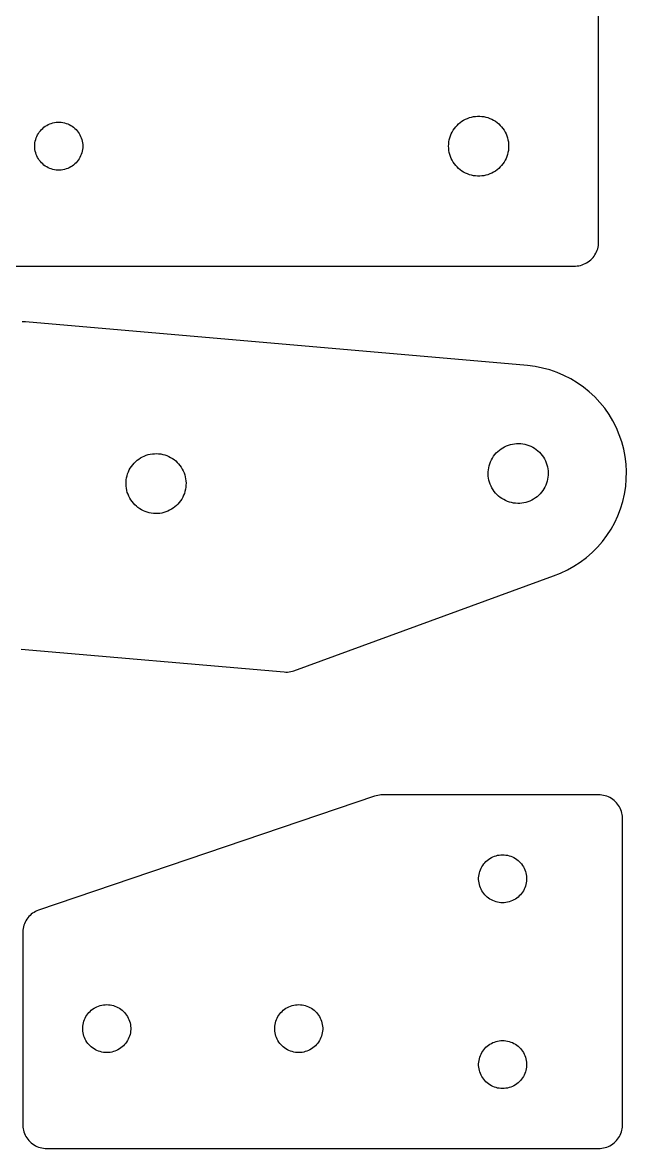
# Model space of a CAD drawing. Header units: metres. Extents: x 5 to 310, y 5 to 324.
# Drawn here: x 260 to 310.3, y 70 to 163.9 of the extents above; entities that cross this region are included whole.
import ezdxf

# ---------------------------------------------------------------- set-up
doc = ezdxf.new("R2010")
doc.units = ezdxf.units.M

msp = doc.modelspace()

# ---------------------------------------------------------------- linework, layer by layer
for p, q in [((308, 145.61), (308, 204.5)), ((296.904, 155.857), (297.063, 155.928)), ((297.063, 155.928), (297.227, 155.988)), ((297.227, 155.988), (297.395, 156.036)), ((297.395, 156.036), (297.566, 156.072)), ((297.566, 156.072), (297.739, 156.096)), ((297.739, 156.096), (297.913, 156.108)), ((297.913, 156.108), (298.087, 156.108)), ((298.087, 156.108), (298.261, 156.096)), ((298.261, 156.096), (298.434, 156.072)), ((298.434, 156.072), (298.605, 156.036)), ((298.605, 156.036), (298.773, 155.988)), ((298.773, 155.988), (298.937, 155.928)), ((298.937, 155.928), (299.096, 155.857)), ((261.468, 154.896), (261.561, 154.999)), ((261.561, 154.999), (261.662, 155.096)), ((261.662, 155.096), (261.769, 155.186)), ((261.769, 155.186), (261.882, 155.268)), ((261.882, 155.268), (262, 155.342)), ((262, 155.342), (262.123, 155.408)), ((262.123, 155.408), (262.251, 155.464)), ((262.251, 155.464), (262.382, 155.512)), ((262.382, 155.512), (262.516, 155.551)), ((262.516, 155.551), (262.653, 155.58)), ((262.653, 155.58), (262.791, 155.599)), ((262.791, 155.599), (262.93, 155.609)), ((262.93, 155.609), (263.07, 155.609)), ((263.07, 155.609), (263.209, 155.599)), ((263.209, 155.599), (263.347, 155.58)), ((263.347, 155.58), (263.484, 155.551)), ((263.484, 155.551), (263.618, 155.512)), ((263.618, 155.512), (263.749, 155.464)), ((263.749, 155.464), (263.877, 155.408)), ((263.877, 155.408), (264, 155.342)), ((264, 155.342), (264.118, 155.268)), ((264.118, 155.268), (264.231, 155.186)), ((264.231, 155.186), (264.338, 155.096)), ((264.338, 155.096), (264.439, 154.999)), ((264.439, 154.999), (264.532, 154.896)), ((295.88, 154.935), (295.977, 155.079)), ((295.977, 155.079), (296.085, 155.217)), ((296.085, 155.217), (296.202, 155.347)), ((296.202, 155.347), (296.327, 155.468)), ((296.327, 155.468), (296.461, 155.58)), ((296.461, 155.58), (296.602, 155.683)), ((296.602, 155.683), (296.75, 155.775)), ((296.75, 155.775), (296.904, 155.857)), ((299.096, 155.857), (299.25, 155.775)), ((299.25, 155.775), (299.398, 155.683)), ((299.398, 155.683), (299.539, 155.58)), ((299.539, 155.58), (299.673, 155.468)), ((299.673, 155.468), (299.798, 155.347)), ((299.798, 155.347), (299.915, 155.217)), ((299.915, 155.217), (300.023, 155.079)), ((300.023, 155.079), (300.12, 154.935)), ((261.044, 154.026), (261.077, 154.161)), ((261.077, 154.161), (261.121, 154.294)), ((261.121, 154.294), (261.173, 154.423)), ((261.173, 154.423), (261.234, 154.549)), ((261.234, 154.549), (261.304, 154.67)), ((261.304, 154.67), (261.382, 154.786)), ((261.382, 154.786), (261.468, 154.896)), ((264.532, 154.896), (264.618, 154.786)), ((264.618, 154.786), (264.696, 154.67)), ((264.696, 154.67), (264.766, 154.549)), ((264.766, 154.549), (264.827, 154.423)), ((264.827, 154.423), (264.879, 154.294)), ((264.879, 154.294), (264.923, 154.161)), ((264.923, 154.161), (264.956, 154.026)), ((295.524, 153.958), (295.555, 154.13)), ((295.555, 154.13), (295.597, 154.299)), ((295.597, 154.299), (295.651, 154.465)), ((295.651, 154.465), (295.716, 154.627)), ((295.716, 154.627), (295.793, 154.784)), ((295.793, 154.784), (295.88, 154.935)), ((300.12, 154.935), (300.207, 154.784)), ((300.207, 154.784), (300.284, 154.627)), ((300.284, 154.627), (300.349, 154.465)), ((300.349, 154.465), (300.403, 154.299)), ((300.403, 154.299), (300.445, 154.13)), ((300.445, 154.13), (300.476, 153.958)), ((261, 153.61), (261.005, 153.75)), ((261.005, 153.47), (261, 153.61)), ((261.005, 153.75), (261.019, 153.888)), ((261.019, 153.332), (261.005, 153.47)), ((261.019, 153.888), (261.044, 154.026)), ((261.044, 153.194), (261.019, 153.332)), ((261.077, 153.059), (261.044, 153.194)), ((264.956, 153.194), (264.923, 153.059)), ((264.956, 154.026), (264.981, 153.888)), ((264.981, 153.332), (264.956, 153.194)), ((264.981, 153.888), (264.995, 153.75)), ((264.995, 153.47), (264.981, 153.332)), ((264.995, 153.75), (265, 153.61)), ((265, 153.61), (264.995, 153.47)), ((295.5, 153.61), (295.506, 153.784)), ((295.506, 153.436), (295.5, 153.61)), ((295.506, 153.784), (295.524, 153.958)), ((295.524, 153.262), (295.506, 153.436)), ((295.555, 153.09), (295.524, 153.262)), ((300.476, 153.262), (300.445, 153.09)), ((300.476, 153.958), (300.494, 153.784)), ((300.494, 153.436), (300.476, 153.262)), ((300.494, 153.784), (300.5, 153.61)), ((300.5, 153.61), (300.494, 153.436)), ((261.121, 152.926), (261.077, 153.059)), ((261.173, 152.797), (261.121, 152.926)), ((261.234, 152.671), (261.173, 152.797)), ((261.304, 152.55), (261.234, 152.671)), ((261.382, 152.434), (261.304, 152.55)), ((261.468, 152.324), (261.382, 152.434)), ((261.561, 152.221), (261.468, 152.324)), ((261.662, 152.124), (261.561, 152.221)), ((264.439, 152.221), (264.338, 152.124)), ((264.532, 152.324), (264.439, 152.221)), ((264.618, 152.434), (264.532, 152.324)), ((264.696, 152.55), (264.618, 152.434)), ((264.766, 152.671), (264.696, 152.55)), ((264.827, 152.797), (264.766, 152.671)), ((264.879, 152.926), (264.827, 152.797)), ((264.923, 153.059), (264.879, 152.926)), ((295.597, 152.921), (295.555, 153.09)), ((295.651, 152.755), (295.597, 152.921)), ((295.716, 152.593), (295.651, 152.755)), ((295.793, 152.436), (295.716, 152.593)), ((295.88, 152.285), (295.793, 152.436)), ((295.977, 152.141), (295.88, 152.285)), ((300.12, 152.285), (300.023, 152.141)), ((300.207, 152.436), (300.12, 152.285)), ((300.284, 152.593), (300.207, 152.436)), ((300.349, 152.755), (300.284, 152.593)), ((300.403, 152.921), (300.349, 152.755)), ((300.445, 153.09), (300.403, 152.921)), ((261.769, 152.034), (261.662, 152.124)), ((261.882, 151.952), (261.769, 152.034)), ((262, 151.878), (261.882, 151.952)), ((262.123, 151.812), (262, 151.878)), ((262.251, 151.756), (262.123, 151.812)), ((262.382, 151.708), (262.251, 151.756)), ((262.516, 151.669), (262.382, 151.708)), ((262.653, 151.64), (262.516, 151.669)), ((262.791, 151.621), (262.653, 151.64)), ((262.93, 151.611), (262.791, 151.621)), ((263.07, 151.611), (262.93, 151.611)), ((263.209, 151.621), (263.07, 151.611)), ((263.347, 151.64), (263.209, 151.621)), ((263.484, 151.669), (263.347, 151.64)), ((263.618, 151.708), (263.484, 151.669)), ((263.749, 151.756), (263.618, 151.708)), ((263.877, 151.812), (263.749, 151.756)), ((264, 151.878), (263.877, 151.812)), ((264.118, 151.952), (264, 151.878)), ((264.231, 152.034), (264.118, 151.952)), ((264.338, 152.124), (264.231, 152.034)), ((296.085, 152.003), (295.977, 152.141)), ((296.202, 151.873), (296.085, 152.003)), ((296.327, 151.752), (296.202, 151.873)), ((296.461, 151.64), (296.327, 151.752)), ((296.602, 151.537), (296.461, 151.64)), ((296.75, 151.445), (296.602, 151.537)), ((296.904, 151.363), (296.75, 151.445)), ((297.063, 151.292), (296.904, 151.363)), ((297.227, 151.232), (297.063, 151.292)), ((297.395, 151.184), (297.227, 151.232)), ((298.773, 151.232), (298.605, 151.184)), ((298.937, 151.292), (298.773, 151.232)), ((299.096, 151.363), (298.937, 151.292)), ((299.25, 151.445), (299.096, 151.363)), ((299.398, 151.537), (299.25, 151.445)), ((299.539, 151.64), (299.398, 151.537)), ((299.673, 151.752), (299.539, 151.64)), ((299.798, 151.873), (299.673, 151.752)), ((299.915, 152.003), (299.798, 151.873)), ((300.023, 152.141), (299.915, 152.003)), ((297.566, 151.148), (297.395, 151.184)), ((297.739, 151.124), (297.566, 151.148)), ((297.913, 151.112), (297.739, 151.124)), ((298.087, 151.112), (297.913, 151.112)), ((298.261, 151.124), (298.087, 151.112)), ((298.434, 151.148), (298.261, 151.124)), ((298.605, 151.184), (298.434, 151.148)), ((307.995, 145.47), (308, 145.61)), ((307.696, 144.55), (307.766, 144.671)), ((307.766, 144.671), (307.827, 144.797)), ((307.827, 144.797), (307.879, 144.926)), ((307.879, 144.926), (307.923, 145.059)), ((307.923, 145.059), (307.956, 145.194)), ((307.956, 145.194), (307.981, 145.332)), ((307.981, 145.332), (307.995, 145.47)), ((306.484, 143.669), (306.618, 143.708)), ((306.618, 143.708), (306.749, 143.756)), ((306.749, 143.756), (306.877, 143.812)), ((306.877, 143.812), (307, 143.878)), ((307, 143.878), (307.118, 143.952)), ((307.118, 143.952), (307.231, 144.034)), ((307.231, 144.034), (307.338, 144.124)), ((307.338, 144.124), (307.439, 144.221)), ((307.439, 144.221), (307.532, 144.324)), ((307.532, 144.324), (307.618, 144.434)), ((307.618, 144.434), (307.696, 144.55)), ((254.93, 143.611), (306.07, 143.611)), ((306.07, 143.611), (306.209, 143.621)), ((306.209, 143.621), (306.347, 143.64)), ((306.347, 143.64), (306.484, 143.669)), ((260.104, 138.968), (259.964, 138.966)), ((260.243, 138.961), (260.104, 138.968)), ((302.083, 135.3), (260.243, 138.961)), ((302.709, 135.223), (302.083, 135.3)), ((303.327, 135.103), (302.709, 135.223)), ((303.935, 134.94), (303.327, 135.103)), ((304.531, 134.735), (303.935, 134.94)), ((305.111, 134.489), (304.531, 134.735)), ((305.672, 134.203), (305.111, 134.489)), ((306.212, 133.879), (305.672, 134.203)), ((306.728, 133.517), (306.212, 133.879)), ((307.218, 133.121), (306.728, 133.517)), ((307.678, 132.691), (307.218, 133.121)), ((308.108, 132.231), (307.678, 132.691)), ((308.505, 131.741), (308.108, 132.231)), ((308.866, 131.225), (308.505, 131.741)), ((309.19, 130.685), (308.866, 131.225)), ((309.476, 130.124), (309.19, 130.685)), ((309.722, 129.544), (309.476, 130.124)), ((300.483, 128.673), (300.65, 128.724)), ((300.65, 128.724), (300.82, 128.764)), ((300.82, 128.764), (300.992, 128.791)), ((300.992, 128.791), (301.166, 128.806)), ((301.166, 128.806), (301.34, 128.809)), ((301.34, 128.809), (301.515, 128.8)), ((301.515, 128.8), (301.688, 128.779)), ((301.688, 128.779), (301.859, 128.746)), ((301.859, 128.746), (302.028, 128.7)), ((302.028, 128.7), (302.193, 128.644)), ((309.927, 128.948), (309.722, 129.544)), ((310.09, 128.34), (309.927, 128.948)), ((269.973, 127.69), (270.131, 127.764)), ((270.131, 127.764), (270.294, 127.826)), ((270.294, 127.826), (270.461, 127.877)), ((270.461, 127.877), (270.631, 127.917)), ((270.631, 127.917), (270.803, 127.944)), ((270.803, 127.944), (270.977, 127.959)), ((270.977, 127.959), (271.152, 127.962)), ((271.152, 127.962), (271.326, 127.953)), ((271.326, 127.953), (271.499, 127.932)), ((271.499, 127.932), (271.671, 127.898)), ((271.671, 127.898), (271.839, 127.853)), ((271.839, 127.853), (272.004, 127.796)), ((272.004, 127.796), (272.165, 127.728)), ((299.154, 127.597), (299.249, 127.744)), ((299.249, 127.744), (299.354, 127.883)), ((299.354, 127.883), (299.468, 128.015)), ((299.468, 128.015), (299.592, 128.138)), ((299.592, 128.138), (299.724, 128.252)), ((299.724, 128.252), (299.863, 128.357)), ((299.863, 128.357), (300.009, 128.453)), ((300.009, 128.453), (300.162, 128.537)), ((300.162, 128.537), (300.32, 128.611)), ((300.32, 128.611), (300.483, 128.673)), ((302.193, 128.644), (302.353, 128.575)), ((302.353, 128.575), (302.509, 128.496)), ((302.509, 128.496), (302.658, 128.406)), ((302.658, 128.406), (302.801, 128.306)), ((302.801, 128.306), (302.937, 128.196)), ((302.937, 128.196), (303.065, 128.077)), ((303.065, 128.077), (303.184, 127.95)), ((303.184, 127.95), (303.293, 127.814)), ((303.293, 127.814), (303.393, 127.671)), ((310.211, 127.721), (310.09, 128.34)), ((268.965, 126.75), (269.06, 126.896)), ((269.06, 126.896), (269.165, 127.036)), ((269.165, 127.036), (269.28, 127.167)), ((269.28, 127.167), (269.403, 127.291)), ((269.403, 127.291), (269.535, 127.405)), ((269.535, 127.405), (269.674, 127.51)), ((269.674, 127.51), (269.821, 127.605)), ((269.821, 127.605), (269.973, 127.69)), ((272.165, 127.728), (272.32, 127.649)), ((272.32, 127.649), (272.47, 127.559)), ((272.47, 127.559), (272.613, 127.459)), ((272.613, 127.459), (272.748, 127.349)), ((272.748, 127.349), (272.876, 127.23)), ((272.876, 127.23), (272.995, 127.103)), ((272.995, 127.103), (273.105, 126.967)), ((273.105, 126.967), (273.205, 126.824)), ((273.205, 126.824), (273.295, 126.675)), ((298.843, 126.787), (298.882, 126.957)), ((298.882, 126.957), (298.933, 127.124)), ((298.933, 127.124), (298.996, 127.286)), ((298.996, 127.286), (299.069, 127.445)), ((299.069, 127.445), (299.154, 127.597)), ((303.393, 127.671), (303.483, 127.522)), ((303.483, 127.522), (303.563, 127.366)), ((303.563, 127.366), (303.631, 127.206)), ((303.631, 127.206), (303.688, 127.041)), ((303.688, 127.041), (303.733, 126.872)), ((303.733, 126.872), (303.766, 126.701)), ((310.287, 127.096), (310.211, 127.721)), ((310.32, 126.467), (310.287, 127.096)), ((268.627, 125.767), (268.654, 125.94)), ((268.654, 125.94), (268.693, 126.11)), ((268.693, 126.11), (268.744, 126.276)), ((268.744, 126.276), (268.807, 126.439)), ((268.807, 126.439), (268.881, 126.597)), ((268.881, 126.597), (268.965, 126.75)), ((273.295, 126.675), (273.374, 126.519)), ((273.374, 126.519), (273.442, 126.358)), ((273.442, 126.358), (273.499, 126.193)), ((273.499, 126.193), (273.544, 126.025)), ((273.544, 126.025), (273.577, 125.854)), ((298.797, 126.266), (298.8, 126.44)), ((298.806, 126.092), (298.797, 126.266)), ((298.8, 126.44), (298.815, 126.614)), ((298.828, 125.919), (298.806, 126.092)), ((298.815, 126.614), (298.843, 126.787)), ((298.861, 125.747), (298.828, 125.919)), ((303.778, 126.005), (303.751, 125.833)), ((303.766, 126.701), (303.787, 126.527)), ((303.793, 126.179), (303.778, 126.005)), ((303.787, 126.527), (303.796, 126.353)), ((303.796, 126.353), (303.793, 126.179)), ((310.309, 125.837), (310.32, 126.467)), ((268.608, 125.419), (268.612, 125.593)), ((268.618, 125.245), (268.608, 125.419)), ((268.612, 125.593), (268.627, 125.767)), ((268.639, 125.071), (268.618, 125.245)), ((268.672, 124.9), (268.639, 125.071)), ((273.562, 124.985), (273.523, 124.815)), ((273.589, 125.158), (273.562, 124.985)), ((273.577, 125.854), (273.599, 125.68)), ((273.605, 125.332), (273.589, 125.158)), ((273.599, 125.68), (273.608, 125.506)), ((273.608, 125.506), (273.605, 125.332)), ((298.906, 125.579), (298.861, 125.747)), ((298.963, 125.414), (298.906, 125.579)), ((299.031, 125.253), (298.963, 125.414)), ((299.11, 125.098), (299.031, 125.253)), ((299.2, 124.948), (299.11, 125.098)), ((299.3, 124.805), (299.2, 124.948)), ((303.44, 125.022), (303.345, 124.876)), ((303.524, 125.175), (303.44, 125.022)), ((303.598, 125.333), (303.524, 125.175)), ((303.661, 125.496), (303.598, 125.333)), ((303.712, 125.663), (303.661, 125.496)), ((303.751, 125.833), (303.712, 125.663)), ((310.156, 124.588), (310.255, 125.21)), ((310.255, 125.21), (310.309, 125.837)), ((268.717, 124.732), (268.672, 124.9)), ((268.774, 124.567), (268.717, 124.732)), ((268.842, 124.406), (268.774, 124.567)), ((268.922, 124.25), (268.842, 124.406)), ((269.011, 124.101), (268.922, 124.25)), ((269.112, 123.958), (269.011, 124.101)), ((273.156, 124.029), (273.051, 123.889)), ((273.251, 124.175), (273.156, 124.029)), ((273.336, 124.328), (273.251, 124.175)), ((273.409, 124.486), (273.336, 124.328)), ((273.472, 124.649), (273.409, 124.486)), ((273.523, 124.815), (273.472, 124.649)), ((299.41, 124.669), (299.3, 124.805)), ((299.529, 124.542), (299.41, 124.669)), ((299.657, 124.423), (299.529, 124.542)), ((299.792, 124.313), (299.657, 124.423)), ((299.935, 124.213), (299.792, 124.313)), ((300.085, 124.123), (299.935, 124.213)), ((300.24, 124.044), (300.085, 124.123)), ((300.401, 123.976), (300.24, 124.044)), ((302.274, 124.008), (302.111, 123.946)), ((302.432, 124.082), (302.274, 124.008)), ((302.584, 124.167), (302.432, 124.082)), ((302.731, 124.262), (302.584, 124.167)), ((302.87, 124.367), (302.731, 124.262)), ((303.002, 124.481), (302.87, 124.367)), ((303.125, 124.605), (303.002, 124.481)), ((303.24, 124.736), (303.125, 124.605)), ((303.345, 124.876), (303.24, 124.736)), ((310.014, 123.974), (310.156, 124.588)), ((269.221, 123.822), (269.112, 123.958)), ((269.34, 123.695), (269.221, 123.822)), ((269.468, 123.576), (269.34, 123.695)), ((269.604, 123.466), (269.468, 123.576)), ((269.747, 123.366), (269.604, 123.466)), ((269.896, 123.276), (269.747, 123.366)), ((270.052, 123.197), (269.896, 123.276)), ((270.212, 123.129), (270.052, 123.197)), ((270.377, 123.072), (270.212, 123.129)), ((270.546, 123.027), (270.377, 123.072)), ((271.755, 123.048), (271.585, 123.008)), ((271.922, 123.099), (271.755, 123.048)), ((272.085, 123.161), (271.922, 123.099)), ((272.243, 123.235), (272.085, 123.161)), ((272.396, 123.32), (272.243, 123.235)), ((272.542, 123.415), (272.396, 123.32)), ((272.681, 123.52), (272.542, 123.415)), ((272.813, 123.634), (272.681, 123.52)), ((272.936, 123.758), (272.813, 123.634)), ((273.051, 123.889), (272.936, 123.758)), ((300.566, 123.919), (300.401, 123.976)), ((300.734, 123.874), (300.566, 123.919)), ((300.906, 123.84), (300.734, 123.874)), ((301.079, 123.819), (300.906, 123.84)), ((301.253, 123.81), (301.079, 123.819)), ((301.428, 123.813), (301.253, 123.81)), ((301.601, 123.828), (301.428, 123.813)), ((301.774, 123.856), (301.601, 123.828)), ((301.944, 123.895), (301.774, 123.856)), ((302.111, 123.946), (301.944, 123.895)), ((309.604, 122.783), (309.83, 123.371)), ((309.83, 123.371), (310.014, 123.974)), ((270.717, 122.993), (270.546, 123.027)), ((270.89, 122.972), (270.717, 122.993)), ((271.064, 122.963), (270.89, 122.972)), ((271.239, 122.966), (271.064, 122.963)), ((271.413, 122.981), (271.239, 122.966)), ((271.585, 123.008), (271.413, 122.981)), ((309.033, 121.661), (309.338, 122.212)), ((309.338, 122.212), (309.604, 122.783)), ((308.69, 121.133), (309.033, 121.661)), ((307.897, 120.155), (308.311, 120.63)), ((308.311, 120.63), (308.69, 121.133)), ((306.473, 118.917), (306.976, 119.296)), ((306.976, 119.296), (307.452, 119.709)), ((307.452, 119.709), (307.897, 120.155)), ((305.394, 118.268), (305.945, 118.574)), ((305.945, 118.574), (306.473, 118.917)), ((282.605, 109.849), (304.235, 117.776)), ((304.235, 117.776), (304.823, 118.002)), ((304.823, 118.002), (305.394, 118.268)), ((259.862, 111.665), (281.779, 109.748)), ((281.779, 109.748), (281.918, 109.74)), ((281.918, 109.74), (282.058, 109.743)), ((282.058, 109.743), (282.197, 109.755)), ((282.197, 109.755), (282.335, 109.777)), ((282.335, 109.777), (282.471, 109.808)), ((282.471, 109.808), (282.605, 109.849)), ((289.316, 99.3794), (261.316, 89.8794)), ((289.449, 99.4225), (289.316, 99.3794)), ((289.584, 99.4563), (289.449, 99.4225)), ((289.722, 99.4805), (289.584, 99.4563)), ((289.86, 99.4951), (289.722, 99.4805)), ((290, 99.5), (289.86, 99.4951)), ((308, 99.5), (290, 99.5)), ((308.14, 99.4951), (308, 99.5)), ((308.278, 99.4805), (308.14, 99.4951)), ((308.416, 99.4563), (308.278, 99.4805)), ((308.551, 99.4225), (308.416, 99.4563)), ((308.684, 99.3794), (308.551, 99.4225)), ((308.813, 99.3271), (308.684, 99.3794)), ((308.939, 99.2659), (308.813, 99.3271)), ((309.06, 99.1961), (308.939, 99.2659)), ((309.176, 99.118), (309.06, 99.1961)), ((309.286, 99.0321), (309.176, 99.118)), ((309.389, 98.9387), (309.286, 99.0321)), ((309.486, 98.8383), (309.389, 98.9387)), ((309.576, 98.7313), (309.486, 98.8383)), ((309.658, 98.6184), (309.576, 98.7313)), ((309.732, 98.5), (309.658, 98.6184)), ((309.798, 98.3768), (309.732, 98.5)), ((309.854, 98.2492), (309.798, 98.3768)), ((309.902, 98.118), (309.854, 98.2492)), ((309.941, 97.9839), (309.902, 98.118)), ((309.97, 97.8473), (309.941, 97.9839)), ((309.989, 97.7091), (309.97, 97.8473)), ((309.999, 97.5698), (309.989, 97.7091)), ((309.999, 71.9302), (309.999, 97.5698)), ((298.514, 93.8383), (298.611, 93.9387)), ((298.611, 93.9387), (298.714, 94.0321)), ((298.714, 94.0321), (298.824, 94.118)), ((298.824, 94.118), (298.94, 94.1961)), ((298.94, 94.1961), (299.061, 94.2659)), ((299.061, 94.2659), (299.187, 94.3271)), ((299.187, 94.3271), (299.316, 94.3794)), ((299.316, 94.3794), (299.449, 94.4225)), ((299.449, 94.4225), (299.584, 94.4563)), ((299.584, 94.4563), (299.722, 94.4805)), ((299.722, 94.4805), (299.86, 94.4951)), ((299.86, 94.4951), (300, 94.5)), ((300, 94.5), (300.14, 94.4951)), ((300.14, 94.4951), (300.278, 94.4805)), ((300.278, 94.4805), (300.416, 94.4563)), ((300.416, 94.4563), (300.551, 94.4225)), ((300.551, 94.4225), (300.684, 94.3794)), ((300.684, 94.3794), (300.813, 94.3271)), ((300.813, 94.3271), (300.939, 94.2659)), ((300.939, 94.2659), (301.06, 94.1961)), ((301.06, 94.1961), (301.176, 94.118)), ((301.176, 94.118), (301.286, 94.0321)), ((301.286, 94.0321), (301.389, 93.9387)), ((301.389, 93.9387), (301.486, 93.8383)), ((298.059, 92.9839), (298.098, 93.118)), ((298.098, 93.118), (298.146, 93.2492)), ((298.146, 93.2492), (298.202, 93.3768)), ((298.202, 93.3768), (298.268, 93.5)), ((298.268, 93.5), (298.342, 93.6184)), ((298.342, 93.6184), (298.424, 93.7313)), ((298.424, 93.7313), (298.514, 93.8383)), ((301.486, 93.8383), (301.576, 93.7313)), ((301.576, 93.7313), (301.658, 93.6184)), ((301.658, 93.6184), (301.732, 93.5)), ((301.732, 93.5), (301.798, 93.3768)), ((301.798, 93.3768), (301.854, 93.2492)), ((301.854, 93.2492), (301.902, 93.118)), ((301.902, 93.118), (301.941, 92.9839)), ((298.001, 92.5698), (298.011, 92.7091)), ((298.001, 92.4302), (298.001, 92.5698)), ((298.011, 92.291), (298.001, 92.4302)), ((298.011, 92.7091), (298.03, 92.8473)), ((298.03, 92.1527), (298.011, 92.291)), ((298.03, 92.8473), (298.059, 92.9839)), ((298.059, 92.0162), (298.03, 92.1527)), ((301.941, 92.9839), (301.97, 92.8473)), ((301.97, 92.1527), (301.941, 92.0162)), ((301.97, 92.8473), (301.989, 92.7091)), ((301.989, 92.291), (301.97, 92.1527)), ((301.989, 92.7091), (301.999, 92.5698)), ((301.999, 92.4302), (301.989, 92.291)), ((301.999, 92.5698), (301.999, 92.4302)), ((298.098, 91.882), (298.059, 92.0162)), ((298.146, 91.7508), (298.098, 91.882)), ((298.202, 91.6233), (298.146, 91.7508)), ((298.268, 91.5), (298.202, 91.6233)), ((298.342, 91.3816), (298.268, 91.5)), ((298.424, 91.2687), (298.342, 91.3816)), ((298.514, 91.1617), (298.424, 91.2687)), ((298.611, 91.0613), (298.514, 91.1617)), ((301.486, 91.1617), (301.389, 91.0613)), ((301.576, 91.2687), (301.486, 91.1617)), ((301.658, 91.3816), (301.576, 91.2687)), ((301.732, 91.5), (301.658, 91.3816)), ((301.798, 91.6233), (301.732, 91.5)), ((301.854, 91.7508), (301.798, 91.6233)), ((301.902, 91.882), (301.854, 91.7508)), ((301.941, 92.0162), (301.902, 91.882)), ((298.714, 90.9679), (298.611, 91.0613)), ((298.824, 90.882), (298.714, 90.9679)), ((298.94, 90.8039), (298.824, 90.882)), ((299.061, 90.7341), (298.94, 90.8039)), ((299.187, 90.6729), (299.061, 90.7341)), ((299.316, 90.6206), (299.187, 90.6729)), ((299.449, 90.5775), (299.316, 90.6206)), ((299.584, 90.5437), (299.449, 90.5775)), ((299.722, 90.5195), (299.584, 90.5437)), ((299.86, 90.5049), (299.722, 90.5195)), ((300, 90.5), (299.86, 90.5049)), ((300.14, 90.5049), (300, 90.5)), ((300.278, 90.5195), (300.14, 90.5049)), ((300.416, 90.5437), (300.278, 90.5195)), ((300.551, 90.5775), (300.416, 90.5437)), ((300.684, 90.6206), (300.551, 90.5775)), ((300.813, 90.6729), (300.684, 90.6206)), ((300.939, 90.7341), (300.813, 90.6729)), ((301.06, 90.8039), (300.939, 90.7341)), ((301.176, 90.882), (301.06, 90.8039)), ((301.286, 90.9679), (301.176, 90.882)), ((301.389, 91.0613), (301.286, 90.9679)), ((260.424, 89.2313), (260.342, 89.1184)), ((260.514, 89.3383), (260.424, 89.2313)), ((260.611, 89.4387), (260.514, 89.3383)), ((260.714, 89.5321), (260.611, 89.4387)), ((260.824, 89.618), (260.714, 89.5321)), ((260.94, 89.6961), (260.824, 89.618)), ((261.061, 89.7659), (260.94, 89.6961)), ((261.187, 89.8271), (261.061, 89.7659)), ((261.316, 89.8794), (261.187, 89.8271)), ((260.03, 88.3473), (260.011, 88.2091)), ((260.059, 88.4839), (260.03, 88.3473)), ((260.098, 88.618), (260.059, 88.4839)), ((260.146, 88.7492), (260.098, 88.618)), ((260.202, 88.8768), (260.146, 88.7492)), ((260.268, 89), (260.202, 88.8768)), ((260.342, 89.1184), (260.268, 89)), ((260.011, 88.2091), (260.001, 88.0698)), ((260.001, 88.0698), (260.001, 71.9302)), ((265.94, 81.6961), (266.061, 81.7659)), ((266.061, 81.7659), (266.187, 81.8271)), ((266.187, 81.8271), (266.316, 81.8794)), ((266.316, 81.8794), (266.449, 81.9225)), ((266.449, 81.9225), (266.584, 81.9563)), ((266.584, 81.9563), (266.722, 81.9805)), ((266.722, 81.9805), (266.86, 81.9951)), ((266.86, 81.9951), (267, 82)), ((267, 82), (267.14, 81.9951)), ((267.14, 81.9951), (267.278, 81.9805)), ((267.278, 81.9805), (267.416, 81.9563)), ((267.416, 81.9563), (267.551, 81.9225)), ((267.551, 81.9225), (267.684, 81.8794)), ((267.684, 81.8794), (267.813, 81.8271)), ((267.813, 81.8271), (267.939, 81.7659)), ((267.939, 81.7659), (268.06, 81.6961)), ((281.94, 81.6961), (282.061, 81.7659)), ((282.061, 81.7659), (282.187, 81.8271)), ((282.187, 81.8271), (282.316, 81.8794)), ((282.316, 81.8794), (282.449, 81.9225)), ((282.449, 81.9225), (282.584, 81.9563)), ((282.584, 81.9563), (282.722, 81.9805)), ((282.722, 81.9805), (282.86, 81.9951)), ((282.86, 81.9951), (283, 82)), ((283, 82), (283.14, 81.9951)), ((283.14, 81.9951), (283.278, 81.9805)), ((283.278, 81.9805), (283.416, 81.9563)), ((283.416, 81.9563), (283.551, 81.9225)), ((283.551, 81.9225), (283.684, 81.8794)), ((283.684, 81.8794), (283.813, 81.8271)), ((283.813, 81.8271), (283.939, 81.7659)), ((283.939, 81.7659), (284.06, 81.6961)), ((265.146, 80.7492), (265.202, 80.8768)), ((265.202, 80.8768), (265.268, 81)), ((265.268, 81), (265.342, 81.1184)), ((265.342, 81.1184), (265.424, 81.2313)), ((265.424, 81.2313), (265.514, 81.3383)), ((265.514, 81.3383), (265.611, 81.4387)), ((265.611, 81.4387), (265.714, 81.5321)), ((265.714, 81.5321), (265.824, 81.618)), ((265.824, 81.618), (265.94, 81.6961)), ((268.06, 81.6961), (268.176, 81.618)), ((268.176, 81.618), (268.286, 81.5321)), ((268.286, 81.5321), (268.389, 81.4387)), ((268.389, 81.4387), (268.486, 81.3383)), ((268.486, 81.3383), (268.576, 81.2313)), ((268.576, 81.2313), (268.658, 81.1184)), ((268.658, 81.1184), (268.732, 81)), ((268.732, 81), (268.798, 80.8768)), ((268.798, 80.8768), (268.854, 80.7492)), ((281.146, 80.7492), (281.202, 80.8768)), ((281.202, 80.8768), (281.268, 81)), ((281.268, 81), (281.342, 81.1184)), ((281.342, 81.1184), (281.424, 81.2313)), ((281.424, 81.2313), (281.514, 81.3383)), ((281.514, 81.3383), (281.611, 81.4387)), ((281.611, 81.4387), (281.714, 81.5321)), ((281.714, 81.5321), (281.824, 81.618)), ((281.824, 81.618), (281.94, 81.6961)), ((284.06, 81.6961), (284.176, 81.618)), ((284.176, 81.618), (284.286, 81.5321)), ((284.286, 81.5321), (284.389, 81.4387)), ((284.389, 81.4387), (284.486, 81.3383)), ((284.486, 81.3383), (284.576, 81.2313)), ((284.576, 81.2313), (284.658, 81.1184)), ((284.658, 81.1184), (284.732, 81)), ((284.732, 81), (284.798, 80.8768)), ((284.798, 80.8768), (284.854, 80.7492)), ((265.001, 80.0698), (265.011, 80.2091)), ((265.001, 79.9302), (265.001, 80.0698)), ((265.011, 79.791), (265.001, 79.9302)), ((265.011, 80.2091), (265.03, 80.3473)), ((265.03, 80.3473), (265.059, 80.4839)), ((265.059, 80.4839), (265.098, 80.618)), ((265.098, 80.618), (265.146, 80.7492)), ((268.854, 80.7492), (268.902, 80.618)), ((268.902, 80.618), (268.941, 80.4839)), ((268.941, 80.4839), (268.97, 80.3473)), ((268.97, 80.3473), (268.989, 80.2091)), ((268.989, 80.2091), (268.999, 80.0698)), ((268.999, 79.9302), (268.989, 79.791)), ((268.999, 80.0698), (268.999, 79.9302)), ((281.001, 80.0698), (281.011, 80.2091)), ((281.001, 79.9302), (281.001, 80.0698)), ((281.011, 79.791), (281.001, 79.9302)), ((281.011, 80.2091), (281.03, 80.3473)), ((281.03, 80.3473), (281.059, 80.4839)), ((281.059, 80.4839), (281.098, 80.618)), ((281.098, 80.618), (281.146, 80.7492)), ((284.854, 80.7492), (284.902, 80.618)), ((284.902, 80.618), (284.941, 80.4839)), ((284.941, 80.4839), (284.97, 80.3473)), ((284.97, 80.3473), (284.989, 80.2091)), ((284.989, 80.2091), (284.999, 80.0698)), ((284.999, 79.9302), (284.989, 79.791)), ((284.999, 80.0698), (284.999, 79.9302)), ((265.03, 79.6527), (265.011, 79.791)), ((265.059, 79.5162), (265.03, 79.6527)), ((265.098, 79.382), (265.059, 79.5162)), ((265.146, 79.2508), (265.098, 79.382)), ((265.202, 79.1233), (265.146, 79.2508)), ((265.268, 79), (265.202, 79.1233)), ((265.342, 78.8816), (265.268, 79)), ((268.732, 79), (268.658, 78.8816)), ((268.798, 79.1233), (268.732, 79)), ((268.854, 79.2508), (268.798, 79.1233)), ((268.902, 79.382), (268.854, 79.2508)), ((268.941, 79.5162), (268.902, 79.382)), ((268.97, 79.6527), (268.941, 79.5162)), ((268.989, 79.791), (268.97, 79.6527)), ((281.03, 79.6527), (281.011, 79.791)), ((281.059, 79.5162), (281.03, 79.6527)), ((281.098, 79.382), (281.059, 79.5162)), ((281.146, 79.2508), (281.098, 79.382)), ((281.202, 79.1233), (281.146, 79.2508)), ((281.268, 79), (281.202, 79.1233)), ((281.342, 78.8816), (281.268, 79)), ((284.732, 79), (284.658, 78.8816)), ((284.798, 79.1233), (284.732, 79)), ((284.854, 79.2508), (284.798, 79.1233)), ((284.902, 79.382), (284.854, 79.2508)), ((284.941, 79.5162), (284.902, 79.382)), ((284.97, 79.6527), (284.941, 79.5162)), ((284.989, 79.791), (284.97, 79.6527)), ((299.316, 78.8794), (299.449, 78.9225)), ((299.449, 78.9225), (299.584, 78.9563)), ((299.584, 78.9563), (299.722, 78.9805)), ((299.722, 78.9805), (299.86, 78.9951)), ((299.86, 78.9951), (300, 79)), ((300, 79), (300.14, 78.9951)), ((300.14, 78.9951), (300.278, 78.9805)), ((300.278, 78.9805), (300.416, 78.9563)), ((300.416, 78.9563), (300.551, 78.9225)), ((300.551, 78.9225), (300.684, 78.8794)), ((265.424, 78.7687), (265.342, 78.8816)), ((265.514, 78.6617), (265.424, 78.7687)), ((265.611, 78.5613), (265.514, 78.6617)), ((265.714, 78.4679), (265.611, 78.5613)), ((265.824, 78.382), (265.714, 78.4679)), ((265.94, 78.3039), (265.824, 78.382)), ((266.061, 78.2341), (265.94, 78.3039)), ((266.187, 78.1729), (266.061, 78.2341)), ((266.316, 78.1206), (266.187, 78.1729)), ((266.449, 78.0775), (266.316, 78.1206)), ((266.584, 78.0437), (266.449, 78.0775)), ((266.722, 78.0195), (266.584, 78.0437)), ((266.86, 78.0049), (266.722, 78.0195)), ((267, 78), (266.86, 78.0049)), ((267.14, 78.0049), (267, 78)), ((267.278, 78.0195), (267.14, 78.0049)), ((267.416, 78.0437), (267.278, 78.0195)), ((267.551, 78.0775), (267.416, 78.0437)), ((267.684, 78.1206), (267.551, 78.0775)), ((267.813, 78.1729), (267.684, 78.1206)), ((267.939, 78.2341), (267.813, 78.1729)), ((268.06, 78.3039), (267.939, 78.2341)), ((268.176, 78.382), (268.06, 78.3039)), ((268.286, 78.4679), (268.176, 78.382)), ((268.389, 78.5613), (268.286, 78.4679)), ((268.486, 78.6617), (268.389, 78.5613)), ((268.576, 78.7687), (268.486, 78.6617)), ((268.658, 78.8816), (268.576, 78.7687)), ((281.424, 78.7687), (281.342, 78.8816)), ((281.514, 78.6617), (281.424, 78.7687)), ((281.611, 78.5613), (281.514, 78.6617)), ((281.714, 78.4679), (281.611, 78.5613)), ((281.824, 78.382), (281.714, 78.4679)), ((281.94, 78.3039), (281.824, 78.382)), ((282.061, 78.2341), (281.94, 78.3039)), ((282.187, 78.1729), (282.061, 78.2341)), ((282.316, 78.1206), (282.187, 78.1729)), ((282.449, 78.0775), (282.316, 78.1206)), ((282.584, 78.0437), (282.449, 78.0775)), ((282.722, 78.0195), (282.584, 78.0437)), ((282.86, 78.0049), (282.722, 78.0195)), ((283, 78), (282.86, 78.0049)), ((283.14, 78.0049), (283, 78)), ((283.278, 78.0195), (283.14, 78.0049)), ((283.416, 78.0437), (283.278, 78.0195)), ((283.551, 78.0775), (283.416, 78.0437)), ((283.684, 78.1206), (283.551, 78.0775)), ((283.813, 78.1729), (283.684, 78.1206)), ((283.939, 78.2341), (283.813, 78.1729)), ((284.06, 78.3039), (283.939, 78.2341)), ((284.176, 78.382), (284.06, 78.3039)), ((284.286, 78.4679), (284.176, 78.382)), ((284.389, 78.5613), (284.286, 78.4679)), ((284.486, 78.6617), (284.389, 78.5613)), ((284.576, 78.7687), (284.486, 78.6617)), ((284.658, 78.8816), (284.576, 78.7687)), ((298.202, 77.8768), (298.268, 78)), ((298.268, 78), (298.342, 78.1184)), ((298.342, 78.1184), (298.424, 78.2313)), ((298.424, 78.2313), (298.514, 78.3383)), ((298.514, 78.3383), (298.611, 78.4387)), ((298.611, 78.4387), (298.714, 78.5321)), ((298.714, 78.5321), (298.824, 78.618)), ((298.824, 78.618), (298.94, 78.6961)), ((298.94, 78.6961), (299.061, 78.7659)), ((299.061, 78.7659), (299.187, 78.8271)), ((299.187, 78.8271), (299.316, 78.8794)), ((300.684, 78.8794), (300.813, 78.8271)), ((300.813, 78.8271), (300.939, 78.7659)), ((300.939, 78.7659), (301.06, 78.6961)), ((301.06, 78.6961), (301.176, 78.618)), ((301.176, 78.618), (301.286, 78.5321)), ((301.286, 78.5321), (301.389, 78.4387)), ((301.389, 78.4387), (301.486, 78.3383)), ((301.486, 78.3383), (301.576, 78.2313)), ((301.576, 78.2313), (301.658, 78.1184)), ((301.658, 78.1184), (301.732, 78)), ((301.732, 78), (301.798, 77.8768)), ((298.001, 77.0698), (298.011, 77.2091)), ((298.001, 76.9302), (298.001, 77.0698)), ((298.011, 77.2091), (298.03, 77.3473)), ((298.03, 77.3473), (298.059, 77.4839)), ((298.059, 77.4839), (298.098, 77.618)), ((298.098, 77.618), (298.146, 77.7492)), ((298.146, 77.7492), (298.202, 77.8768)), ((301.798, 77.8768), (301.854, 77.7492)), ((301.854, 77.7492), (301.902, 77.618)), ((301.902, 77.618), (301.941, 77.4839)), ((301.941, 77.4839), (301.97, 77.3473)), ((301.97, 77.3473), (301.989, 77.2091)), ((301.989, 77.2091), (301.999, 77.0698)), ((301.999, 77.0698), (301.999, 76.9302)), ((298.011, 76.791), (298.001, 76.9302)), ((298.03, 76.6527), (298.011, 76.791)), ((298.059, 76.5162), (298.03, 76.6527)), ((298.098, 76.382), (298.059, 76.5162)), ((298.146, 76.2508), (298.098, 76.382)), ((298.202, 76.1233), (298.146, 76.2508)), ((298.268, 76), (298.202, 76.1233)), ((301.798, 76.1233), (301.732, 76)), ((301.854, 76.2508), (301.798, 76.1233)), ((301.902, 76.382), (301.854, 76.2508)), ((301.941, 76.5162), (301.902, 76.382)), ((301.97, 76.6527), (301.941, 76.5162)), ((301.989, 76.791), (301.97, 76.6527)), ((301.999, 76.9302), (301.989, 76.791)), ((298.342, 75.8816), (298.268, 76)), ((298.424, 75.7687), (298.342, 75.8816)), ((298.514, 75.6617), (298.424, 75.7687)), ((298.611, 75.5613), (298.514, 75.6617)), ((298.714, 75.4679), (298.611, 75.5613)), ((298.824, 75.382), (298.714, 75.4679)), ((298.94, 75.3039), (298.824, 75.382)), ((299.061, 75.2341), (298.94, 75.3039)), ((299.187, 75.1729), (299.061, 75.2341)), ((299.316, 75.1206), (299.187, 75.1729)), ((300.813, 75.1729), (300.684, 75.1206)), ((300.939, 75.2341), (300.813, 75.1729)), ((301.06, 75.3039), (300.939, 75.2341)), ((301.176, 75.382), (301.06, 75.3039)), ((301.286, 75.4679), (301.176, 75.382)), ((301.389, 75.5613), (301.286, 75.4679)), ((301.486, 75.6617), (301.389, 75.5613)), ((301.576, 75.7687), (301.486, 75.6617)), ((301.658, 75.8816), (301.576, 75.7687)), ((301.732, 76), (301.658, 75.8816)), ((299.449, 75.0775), (299.316, 75.1206)), ((299.584, 75.0437), (299.449, 75.0775)), ((299.722, 75.0195), (299.584, 75.0437)), ((299.86, 75.0049), (299.722, 75.0195)), ((300, 75), (299.86, 75.0049)), ((300.14, 75.0049), (300, 75)), ((300.278, 75.0195), (300.14, 75.0049)), ((300.416, 75.0437), (300.278, 75.0195)), ((300.551, 75.0775), (300.416, 75.0437)), ((300.684, 75.1206), (300.551, 75.0775)), ((260.001, 71.9302), (260.011, 71.791)), ((260.011, 71.791), (260.03, 71.6527)), ((260.03, 71.6527), (260.059, 71.5162)), ((260.059, 71.5162), (260.098, 71.382)), ((309.902, 71.382), (309.941, 71.5162)), ((309.941, 71.5162), (309.97, 71.6527)), ((309.97, 71.6527), (309.989, 71.791)), ((309.989, 71.791), (309.999, 71.9302)), ((260.098, 71.382), (260.146, 71.2508)), ((260.146, 71.2508), (260.202, 71.1233)), ((260.202, 71.1233), (260.268, 71)), ((260.268, 71), (260.342, 70.8816)), ((260.342, 70.8816), (260.424, 70.7687)), ((260.424, 70.7687), (260.514, 70.6617)), ((260.514, 70.6617), (260.611, 70.5613)), ((260.611, 70.5613), (260.714, 70.4679)), ((260.714, 70.4679), (260.824, 70.382)), ((309.176, 70.382), (309.286, 70.4679)), ((309.286, 70.4679), (309.389, 70.5613)), ((309.389, 70.5613), (309.486, 70.6617)), ((309.486, 70.6617), (309.576, 70.7687)), ((309.576, 70.7687), (309.658, 70.8816)), ((309.658, 70.8816), (309.732, 71)), ((309.732, 71), (309.798, 71.1233)), ((309.798, 71.1233), (309.854, 71.2508)), ((309.854, 71.2508), (309.902, 71.382)), ((260.824, 70.382), (260.94, 70.3039)), ((260.94, 70.3039), (261.061, 70.2341)), ((261.061, 70.2341), (261.187, 70.1729)), ((261.187, 70.1729), (261.316, 70.1206)), ((261.316, 70.1206), (261.449, 70.0775)), ((261.449, 70.0775), (261.584, 70.0437)), ((261.584, 70.0437), (261.722, 70.0195)), ((261.722, 70.0195), (261.86, 70.0049)), ((261.86, 70.0049), (262, 70)), ((262, 70), (308, 70)), ((308, 70), (308.14, 70.0049)), ((308.14, 70.0049), (308.278, 70.0195)), ((308.278, 70.0195), (308.416, 70.0437)), ((308.416, 70.0437), (308.551, 70.0775)), ((308.551, 70.0775), (308.684, 70.1206)), ((308.684, 70.1206), (308.813, 70.1729)), ((308.813, 70.1729), (308.939, 70.2341)), ((308.939, 70.2341), (309.06, 70.3039)), ((309.06, 70.3039), (309.176, 70.382))]:
    msp.add_line(p, q)

doc.saveas('drawing.dxf')
